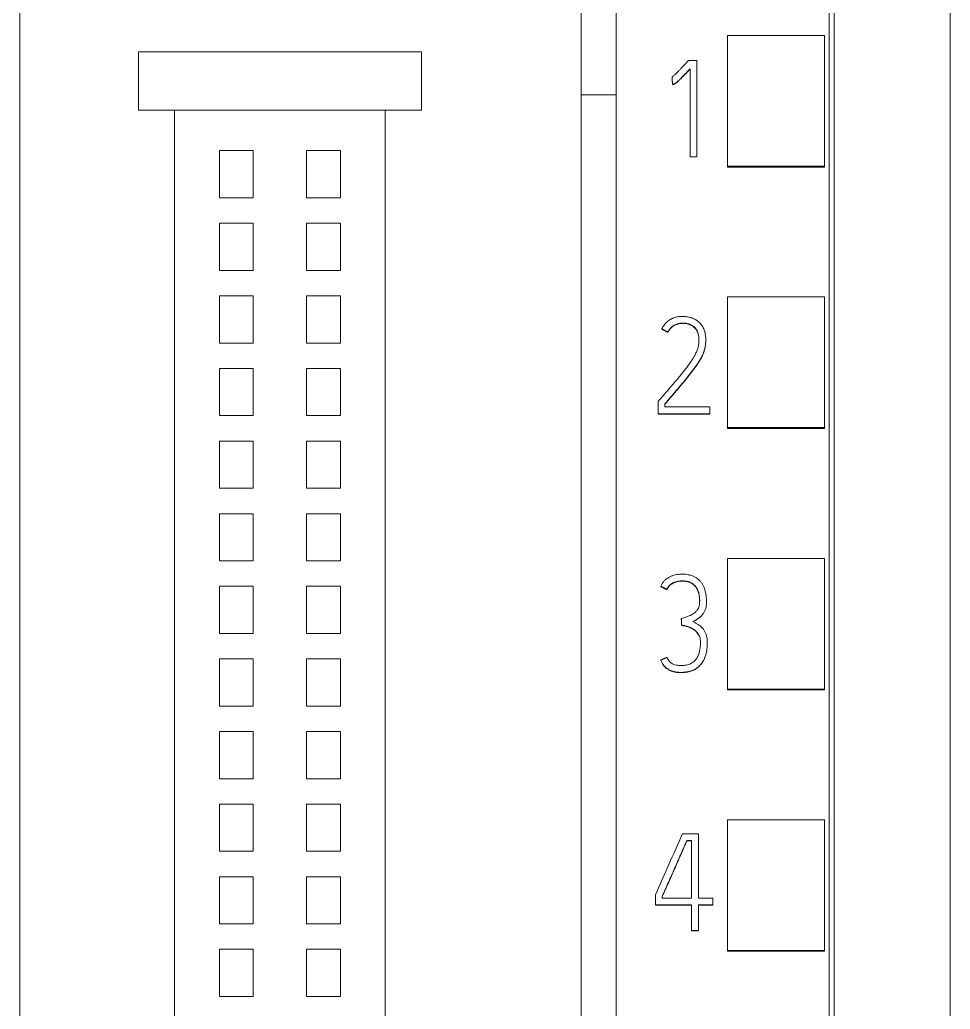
# Model space of a CAD drawing. Header units: millimetres. Extents: x 0 to 594, y 0 to 420.
# Drawn here: x 223.05 to 242.27, y 277.15 to 297.59 of the extents above; entities that cross this region are included whole.
import ezdxf

# ---------------------------------------------------------------- set-up
doc = ezdxf.new("R2010")
doc.units = ezdxf.units.MM
doc.layers.add('1', color=7, linetype='Continuous')

msp = doc.modelspace()

# ---------------------------------------------------------------- linework, layer by layer
at = {"layer": '1', "color": 7, "linetype": 'Continuous', "lineweight": 13}
for p, q in [((235.371, 360.281), (235.371, 246.863)), ((239.771, 358.001), (239.771, 249.185)), ((234.646, 301.834), (234.646, 296.044)), ((223.046, 299.853), (223.046, 262.501)), ((237.671, 294.566), (237.671, 297.268)), ((239.671, 297.268), (237.671, 297.268)), ((239.671, 294.566), (239.671, 297.268)), ((231.346, 296.926), (225.496, 296.926)), ((225.496, 296.926), (225.496, 295.726)), ((231.346, 295.726), (231.346, 296.926)), ((237.035, 296.752), (236.86, 296.752)), ((237.035, 294.763), (237.035, 296.752)), ((236.524, 296.406), (236.524, 296.4)), ((236.896, 296.58), (236.896, 294.763)), ((236.533, 296.259), (236.533, 296.253)), ((234.646, 296.044), (234.646, 262.474)), ((235.371, 296.044), (234.646, 296.044)), ((225.496, 295.726), (231.346, 295.726)), ((226.246, 295.726), (226.246, 265.776)), ((230.596, 265.776), (230.596, 295.726)), ((227.171, 293.913), (227.171, 294.888)), ((227.171, 294.888), (227.871, 294.888)), ((227.871, 294.888), (227.871, 293.913)), ((228.971, 293.913), (228.971, 294.888)), ((228.971, 294.888), (229.671, 294.888)), ((229.671, 294.888), (229.671, 293.913)), ((236.896, 294.763), (236.896, 294.757)), ((236.896, 294.763), (237.035, 294.763)), ((237.035, 294.757), (236.896, 294.757)), ((237.035, 294.763), (237.035, 294.757)), ((237.671, 294.55), (237.671, 294.566)), ((239.671, 294.566), (237.671, 294.566)), ((239.671, 294.55), (239.671, 294.566)), ((239.671, 294.55), (237.671, 294.55)), ((227.871, 293.913), (227.171, 293.913)), ((229.671, 293.913), (228.971, 293.913)), ((227.171, 292.413), (227.171, 293.388)), ((227.171, 293.388), (227.871, 293.388)), ((227.871, 293.388), (227.871, 292.413)), ((228.971, 292.413), (228.971, 293.388)), ((228.971, 293.388), (229.671, 293.388)), ((229.671, 293.388), (229.671, 292.413)), ((227.871, 292.413), (227.171, 292.413)), ((229.671, 292.413), (228.971, 292.413)), ((227.171, 291.888), (227.871, 291.888)), ((227.171, 290.913), (227.171, 291.888)), ((227.871, 291.888), (227.871, 290.913)), ((228.971, 291.888), (229.671, 291.888)), ((228.971, 290.913), (228.971, 291.888)), ((229.671, 291.888), (229.671, 290.913)), ((237.671, 289.165), (237.671, 291.866)), ((239.671, 291.866), (237.671, 291.866)), ((239.671, 289.165), (239.671, 291.866)), ((236.313, 291.205), (236.313, 291.199)), ((236.438, 291.141), (236.438, 291.135)), ((227.871, 290.913), (227.171, 290.913)), ((229.671, 290.913), (228.971, 290.913)), ((237.22, 290.973), (237.22, 290.979)), ((227.171, 289.413), (227.171, 290.388)), ((227.171, 290.388), (227.871, 290.388)), ((227.871, 290.388), (227.871, 289.413)), ((228.971, 289.413), (228.971, 290.388)), ((228.971, 290.388), (229.671, 290.388)), ((229.671, 290.388), (229.671, 289.413)), ((236.238, 289.709), (236.238, 289.454)), ((236.377, 289.592), (236.377, 289.659)), ((236.238, 289.454), (237.304, 289.454)), ((236.238, 289.454), (236.238, 289.447)), ((237.304, 289.447), (236.238, 289.447)), ((237.304, 289.592), (236.377, 289.592)), ((237.304, 289.454), (237.304, 289.592)), ((237.304, 289.454), (237.304, 289.447)), ((227.871, 289.413), (227.171, 289.413)), ((229.671, 289.413), (228.971, 289.413)), ((237.671, 289.15), (237.671, 289.165)), ((239.671, 289.165), (237.671, 289.165)), ((239.671, 289.15), (237.671, 289.15)), ((239.671, 289.15), (239.671, 289.165)), ((227.171, 287.913), (227.171, 288.888)), ((227.171, 288.888), (227.871, 288.888)), ((227.871, 288.888), (227.871, 287.913)), ((228.971, 287.913), (228.971, 288.888)), ((228.971, 288.888), (229.671, 288.888)), ((229.671, 288.888), (229.671, 287.913)), ((227.871, 287.913), (227.171, 287.913)), ((229.671, 287.913), (228.971, 287.913)), ((227.171, 286.413), (227.171, 287.388)), ((227.171, 287.388), (227.871, 287.388)), ((227.871, 287.388), (227.871, 286.413)), ((228.971, 286.413), (228.971, 287.388)), ((228.971, 287.388), (229.671, 287.388)), ((229.671, 287.388), (229.671, 286.413)), ((227.871, 286.413), (227.171, 286.413)), ((229.671, 286.413), (228.971, 286.413)), ((237.671, 283.763), (237.671, 286.465)), ((239.671, 286.465), (237.671, 286.465)), ((239.671, 283.763), (239.671, 286.465)), ((227.171, 284.913), (227.171, 285.888)), ((227.171, 285.888), (227.871, 285.888)), ((227.871, 285.888), (227.871, 284.913)), ((228.971, 284.913), (228.971, 285.888)), ((228.971, 285.888), (229.671, 285.888)), ((229.671, 285.888), (229.671, 284.913)), ((236.29, 285.889), (236.29, 285.883)), ((236.417, 285.825), (236.417, 285.819)), ((237.236, 285.57), (237.236, 285.577)), ((236.714, 285.224), (236.714, 285.218)), ((236.723, 285.085), (236.723, 285.079)), ((227.871, 284.913), (227.171, 284.913)), ((229.671, 284.913), (228.971, 284.913)), ((237.252, 284.717), (237.252, 284.724)), ((227.171, 283.413), (227.171, 284.388)), ((227.171, 284.388), (227.871, 284.388)), ((227.871, 284.388), (227.871, 283.413)), ((228.971, 283.413), (228.971, 284.388)), ((228.971, 284.388), (229.671, 284.388)), ((229.671, 284.388), (229.671, 283.413)), ((236.29, 284.362), (236.29, 284.356)), ((237.671, 283.75), (237.671, 283.763)), ((239.671, 283.763), (237.671, 283.763)), ((239.671, 283.75), (237.671, 283.75)), ((239.671, 283.75), (239.671, 283.763)), ((227.871, 283.413), (227.171, 283.413)), ((229.671, 283.413), (228.971, 283.413)), ((227.171, 282.888), (227.871, 282.888)), ((227.171, 281.913), (227.171, 282.888)), ((227.871, 282.888), (227.871, 281.913)), ((228.971, 281.913), (228.971, 282.888)), ((228.971, 282.888), (229.671, 282.888)), ((229.671, 282.888), (229.671, 281.913)), ((227.871, 281.913), (227.171, 281.913)), ((229.671, 281.913), (228.971, 281.913)), ((227.171, 280.413), (227.171, 281.388)), ((227.171, 281.388), (227.871, 281.388)), ((227.871, 281.388), (227.871, 280.413)), ((228.971, 280.413), (228.971, 281.388)), ((228.971, 281.388), (229.671, 281.388)), ((229.671, 281.388), (229.671, 280.413)), ((237.671, 278.362), (237.671, 281.063)), ((239.671, 281.063), (237.671, 281.063)), ((239.671, 278.362), (239.671, 281.063)), ((236.739, 280.775), (237.069, 280.775)), ((237.069, 280.775), (237.069, 279.445)), ((236.831, 280.637), (236.831, 280.631)), ((236.928, 280.637), (236.831, 280.637)), ((236.831, 280.631), (236.928, 280.631)), ((236.928, 279.445), (236.928, 280.637)), ((227.871, 280.413), (227.171, 280.413)), ((229.671, 280.413), (228.971, 280.413)), ((227.171, 279.888), (227.871, 279.888)), ((227.171, 278.913), (227.171, 279.888)), ((227.871, 279.888), (227.871, 278.913)), ((228.971, 278.913), (228.971, 279.888)), ((228.971, 279.888), (229.671, 279.888)), ((229.671, 279.888), (229.671, 278.913)), ((236.179, 279.306), (236.179, 279.511)), ((236.318, 279.481), (236.318, 279.445)), ((236.318, 279.445), (236.928, 279.445)), ((237.069, 279.445), (237.363, 279.445)), ((237.363, 279.445), (237.363, 279.306)), ((236.179, 279.306), (236.179, 279.3)), ((236.928, 279.306), (236.179, 279.306)), ((236.179, 279.3), (236.928, 279.3)), ((236.928, 278.776), (236.928, 279.306)), ((237.069, 279.306), (237.069, 278.776)), ((237.363, 279.306), (237.069, 279.306)), ((237.069, 279.3), (237.363, 279.3)), ((237.363, 279.306), (237.363, 279.3)), ((227.871, 278.913), (227.171, 278.913)), ((229.671, 278.913), (228.971, 278.913)), ((236.928, 278.776), (236.928, 278.77)), ((237.069, 278.776), (236.928, 278.776)), ((236.928, 278.77), (237.069, 278.77)), ((237.069, 278.776), (237.069, 278.77)), ((227.171, 277.413), (227.171, 278.388)), ((227.171, 278.388), (227.871, 278.388)), ((227.871, 278.388), (227.871, 277.413)), ((228.971, 277.413), (228.971, 278.388)), ((228.971, 278.388), (229.671, 278.388)), ((229.671, 278.388), (229.671, 277.413)), ((237.671, 278.35), (237.671, 278.362)), ((239.671, 278.362), (237.671, 278.362)), ((239.671, 278.35), (237.671, 278.35)), ((239.671, 278.35), (239.671, 278.362)), ((227.871, 277.413), (227.171, 277.413)), ((229.671, 277.413), (228.971, 277.413))]:
    msp.add_line(p, q, dxfattribs=at)
msp.add_ellipse((246.436, 240.409), major_axis=(443.484, 1002.434), ratio=0.022999, start_param=1.540694, end_param=1.541956, dxfattribs=at)
for points, knots in [([(239.871, 358.186), (239.871, 355.142), (239.871, 345.572), (239.871, 331.402), (239.871, 316.836), (239.871, 302.626), (239.871, 288.332), (239.871, 272.845), (239.871, 260.206), (239.871, 252.241), (239.871, 248.9)], [0, 0, 0, 0, 0.083934, 0.263736, 0.389889, 0.484142, 0.653794, 0.78188, 0.908517, 1, 1, 1, 1]), ([(242.271, 355.121), (242.271, 353.098), (242.271, 344.549), (242.271, 331.402), (242.271, 316.836), (242.271, 302.626), (242.271, 288.332), (242.271, 272.845), (242.271, 260.087), (242.271, 251.205), (242.271, 246.948), (242.271, 246.15)], [0, 0, 0, 0, 0.055935, 0.236292, 0.362833, 0.457376, 0.627551, 0.756032, 0.883059, 0.978086, 1, 1, 1, 1]), ([(236.86, 296.752), (236.833, 296.722), (236.806, 296.692), (236.752, 296.633), (236.725, 296.603), (236.683, 296.559), (236.669, 296.545), (236.642, 296.516), (236.628, 296.501), (236.599, 296.473), (236.584, 296.459), (236.555, 296.432), (236.539, 296.419), (236.524, 296.406)], [0, 0, 0, 0, 0.25, 0.25, 0.5, 0.5, 0.625, 0.625, 0.75, 0.75, 0.875, 0.875, 1, 1, 1, 1]), ([(236.533, 296.259), (236.538, 296.259), (236.543, 296.26), (236.553, 296.262), (236.558, 296.263), (236.568, 296.267), (236.572, 296.269), (236.581, 296.274), (236.585, 296.277), (236.598, 296.286), (236.606, 296.292), (236.622, 296.305), (236.63, 296.311), (236.653, 296.332), (236.668, 296.346), (236.697, 296.374), (236.712, 296.388), (236.755, 296.432), (236.784, 296.461), (236.84, 296.52), (236.868, 296.55), (236.896, 296.58)], [0, 0, 0, 0, 0.03125, 0.03125, 0.0625, 0.0625, 0.09375, 0.09375, 0.125, 0.125, 0.1875, 0.1875, 0.25, 0.25, 0.375, 0.375, 0.5, 0.5, 0.75, 0.75, 1, 1, 1, 1]), ([(236.896, 296.574), (236.868, 296.544), (236.84, 296.514), (236.784, 296.455), (236.755, 296.425), (236.712, 296.382), (236.697, 296.368), (236.668, 296.339), (236.653, 296.325), (236.63, 296.305), (236.622, 296.298), (236.606, 296.286), (236.598, 296.279), (236.585, 296.271), (236.581, 296.268), (236.572, 296.263), (236.568, 296.26), (236.558, 296.257), (236.553, 296.256), (236.543, 296.254), (236.538, 296.253), (236.533, 296.253)], [0, 0, 0, 0, 0.25, 0.25, 0.5, 0.5, 0.625, 0.625, 0.75, 0.75, 0.8125, 0.8125, 0.875, 0.875, 0.90625, 0.90625, 0.9375, 0.9375, 0.96875, 0.96875, 1, 1, 1, 1]), ([(236.438, 291.141), (236.45, 291.164), (236.463, 291.187), (236.487, 291.217), (236.496, 291.226), (236.515, 291.245), (236.525, 291.253), (236.556, 291.276), (236.579, 291.288), (236.627, 291.308), (236.652, 291.315), (236.69, 291.322), (236.703, 291.324), (236.729, 291.326), (236.742, 291.327), (236.781, 291.326), (236.806, 291.323), (236.844, 291.315), (236.857, 291.311), (236.882, 291.303), (236.894, 291.298), (236.929, 291.282), (236.951, 291.268), (236.981, 291.244), (236.991, 291.235), (237.009, 291.216), (237.017, 291.206), (237.028, 291.19), (237.031, 291.184), (237.038, 291.173), (237.047, 291.156), (237.054, 291.138), (237.062, 291.113), (237.066, 291.1), (237.071, 291.075), (237.073, 291.062), (237.076, 291.036), (237.078, 291.024), (237.079, 290.998), (237.079, 290.985), (237.079, 290.959), (237.079, 290.946), (237.077, 290.92), (237.076, 290.907), (237.07, 290.869), (237.065, 290.843), (237.056, 290.806), (237.052, 290.794), (237.044, 290.769), (237.039, 290.757), (237.024, 290.721), (237.013, 290.697), (236.99, 290.652), (236.977, 290.63), (236.95, 290.586), (236.936, 290.565), (236.894, 290.501), (236.864, 290.459), (236.771, 290.335), (236.706, 290.256), (236.607, 290.137), (236.574, 290.098), (236.507, 290.02), (236.474, 289.981), (236.407, 289.903), (236.373, 289.864), (236.306, 289.786), (236.272, 289.747), (236.238, 289.709)], [0, 0, 0, 0, 0.03125, 0.03125, 0.046875, 0.046875, 0.0625, 0.0625, 0.09375, 0.09375, 0.125, 0.125, 0.140625, 0.140625, 0.15625, 0.15625, 0.1875, 0.1875, 0.203125, 0.203125, 0.21875, 0.21875, 0.25, 0.25, 0.265625, 0.265625, 0.28125, 0.28125, 0.289062, 0.289062, 0.296875, 0.3125, 0.3125, 0.328125, 0.328125, 0.34375, 0.34375, 0.359375, 0.359375, 0.375, 0.375, 0.390625, 0.390625, 0.40625, 0.40625, 0.4375, 0.4375, 0.453125, 0.453125, 0.46875, 0.46875, 0.5, 0.5, 0.53125, 0.53125, 0.5625, 0.5625, 0.625, 0.625, 0.75, 0.75, 0.8125, 0.8125, 0.875, 0.875, 0.9375, 0.9375, 1, 1, 1, 1]), ([(236.377, 289.659), (236.416, 289.705), (236.455, 289.751), (236.533, 289.843), (236.572, 289.888), (236.65, 289.98), (236.69, 290.026), (236.767, 290.118), (236.805, 290.165), (236.881, 290.258), (236.919, 290.305), (236.974, 290.377), (236.992, 290.402), (237.027, 290.451), (237.044, 290.476), (237.077, 290.526), (237.094, 290.551), (237.124, 290.603), (237.138, 290.63), (237.157, 290.671), (237.163, 290.684), (237.174, 290.713), (237.179, 290.727), (237.193, 290.77), (237.2, 290.8), (237.212, 290.859), (237.216, 290.888), (237.219, 290.933), (237.22, 290.948), (237.221, 290.979), (237.22, 290.994), (237.219, 291.039), (237.215, 291.069), (237.207, 291.114), (237.204, 291.128), (237.196, 291.158), (237.192, 291.172), (237.181, 291.201), (237.175, 291.215), (237.162, 291.242), (237.155, 291.255), (237.142, 291.274), (237.138, 291.28), (237.129, 291.292), (237.124, 291.298), (237.11, 291.316), (237.1, 291.327), (237.078, 291.348), (237.067, 291.358), (237.049, 291.372), (237.043, 291.377), (237.03, 291.385), (237.024, 291.389), (236.991, 291.409), (236.963, 291.421), (236.92, 291.436), (236.906, 291.44), (236.876, 291.448), (236.861, 291.451), (236.831, 291.457), (236.817, 291.458), (236.786, 291.461), (236.771, 291.462), (236.741, 291.463), (236.726, 291.462), (236.696, 291.461), (236.681, 291.46), (236.635, 291.455), (236.606, 291.449), (236.563, 291.435), (236.548, 291.43), (236.528, 291.42), (236.521, 291.417), (236.507, 291.41), (236.5, 291.407), (236.468, 291.388), (236.443, 291.37), (236.409, 291.34), (236.398, 291.329), (236.378, 291.306), (236.368, 291.295), (236.341, 291.259), (236.326, 291.233), (236.313, 291.205)], [0, 0, 0, 0, 0.0625, 0.0625, 0.125, 0.125, 0.1875, 0.1875, 0.25, 0.25, 0.3125, 0.3125, 0.34375, 0.34375, 0.375, 0.375, 0.40625, 0.40625, 0.4375, 0.4375, 0.453125, 0.453125, 0.46875, 0.46875, 0.5, 0.5, 0.53125, 0.53125, 0.546875, 0.546875, 0.5625, 0.5625, 0.59375, 0.59375, 0.609375, 0.609375, 0.625, 0.625, 0.640625, 0.640625, 0.65625, 0.65625, 0.664062, 0.664062, 0.671875, 0.671875, 0.6875, 0.6875, 0.703125, 0.703125, 0.710937, 0.710937, 0.71875, 0.71875, 0.75, 0.75, 0.765625, 0.765625, 0.78125, 0.78125, 0.796875, 0.796875, 0.8125, 0.8125, 0.828125, 0.828125, 0.84375, 0.84375, 0.875, 0.875, 0.890625, 0.890625, 0.898438, 0.898438, 0.90625, 0.90625, 0.9375, 0.9375, 0.953125, 0.953125, 0.96875, 0.96875, 1, 1, 1, 1]), ([(237.079, 290.97), (237.079, 290.98), (237.079, 290.991), (237.078, 291.014), (237.077, 291.027), (237.074, 291.052), (237.072, 291.065), (237.067, 291.091), (237.063, 291.103), (237.056, 291.128), (237.051, 291.14), (237.043, 291.158), (237.04, 291.164), (237.033, 291.175), (237.03, 291.181), (237.011, 291.208), (236.994, 291.227), (236.968, 291.248), (236.963, 291.252), (236.953, 291.259), (236.936, 291.27), (236.908, 291.286), (236.884, 291.296), (236.859, 291.305), (236.847, 291.308), (236.809, 291.317), (236.783, 291.32), (236.73, 291.321), (236.692, 291.317), (236.654, 291.309), (236.628, 291.301), (236.616, 291.297), (236.592, 291.287), (236.58, 291.282), (236.557, 291.269), (236.546, 291.262), (236.514, 291.239), (236.496, 291.221), (236.472, 291.191), (236.464, 291.18), (236.45, 291.158), (236.444, 291.147), (236.438, 291.135)], [0, 0, 0, 0, 0.034384, 0.034384, 0.076368, 0.076368, 0.118351, 0.118351, 0.160334, 0.160334, 0.202317, 0.202317, 0.223309, 0.223309, 0.244301, 0.244301, 0.328267, 0.328267, 0.349259, 0.349259, 0.370251, 0.412234, 0.454217, 0.454217, 0.496201, 0.496201, 0.580167, 0.580167, 0.664134, 0.706117, 0.706117, 0.7481, 0.7481, 0.790084, 0.790084, 0.832067, 0.832067, 0.916033, 0.916033, 0.958017, 0.958017, 1, 1, 1, 1]), ([(237.22, 290.972), (237.22, 290.967), (237.22, 290.961), (237.22, 290.94), (237.219, 290.925), (237.216, 290.88), (237.211, 290.85), (237.2, 290.791), (237.193, 290.762), (237.178, 290.719), (237.173, 290.705), (237.162, 290.676), (237.156, 290.662), (237.137, 290.621), (237.123, 290.595), (237.092, 290.543), (237.076, 290.518), (237.043, 290.468), (237.026, 290.443), (236.991, 290.395), (236.973, 290.37), (236.919, 290.298), (236.881, 290.251), (236.805, 290.158), (236.767, 290.112), (236.689, 290.019), (236.65, 289.974), (236.572, 289.882), (236.533, 289.836), (236.455, 289.744), (236.416, 289.698), (236.377, 289.653)], [0, 0, 0, 0, 0.010377, 0.010377, 0.038652, 0.038652, 0.095202, 0.095202, 0.151752, 0.151752, 0.180027, 0.180027, 0.208302, 0.208302, 0.264851, 0.264851, 0.321401, 0.321401, 0.377951, 0.377951, 0.434501, 0.434501, 0.547601, 0.547601, 0.660701, 0.660701, 0.7738, 0.7738, 0.8869, 0.8869, 1, 1, 1, 1]), ([(236.953, 285.16), (236.971, 285.169), (236.988, 285.179), (237.023, 285.198), (237.04, 285.209), (237.065, 285.225), (237.073, 285.231), (237.089, 285.243), (237.097, 285.249), (237.112, 285.263), (237.119, 285.269), (237.133, 285.284), (237.14, 285.291), (237.16, 285.314), (237.172, 285.331), (237.187, 285.357), (237.192, 285.366), (237.201, 285.384), (237.205, 285.393), (237.216, 285.422), (237.222, 285.441), (237.23, 285.48), (237.232, 285.5), (237.235, 285.541), (237.236, 285.561), (237.236, 285.601), (237.235, 285.621), (237.231, 285.681), (237.226, 285.721), (237.212, 285.78), (237.207, 285.8), (237.195, 285.839), (237.181, 285.876), (237.162, 285.912), (237.141, 285.947), (237.129, 285.963), (237.104, 285.994), (237.083, 286.016), (237.06, 286.036), (237.044, 286.048), (237.036, 286.054), (236.993, 286.083), (236.957, 286.1), (236.908, 286.115), (236.899, 286.118), (236.879, 286.123), (236.849, 286.13), (236.8, 286.136), (236.759, 286.138), (236.719, 286.139), (236.699, 286.138), (236.638, 286.134), (236.599, 286.128), (236.551, 286.113), (236.541, 286.11), (236.522, 286.103), (236.512, 286.1), (236.485, 286.087), (236.449, 286.068), (236.416, 286.045), (236.392, 286.026), (236.385, 286.019), (236.37, 286.005), (236.363, 285.998), (236.342, 285.975), (236.33, 285.959), (236.313, 285.934), (236.308, 285.925), (236.298, 285.908), (236.294, 285.898), (236.29, 285.889)], [0, 0, 0, 0, 0.03125, 0.03125, 0.0625, 0.0625, 0.078125, 0.078125, 0.09375, 0.09375, 0.109375, 0.109375, 0.125, 0.125, 0.15625, 0.15625, 0.171875, 0.171875, 0.1875, 0.1875, 0.21875, 0.21875, 0.25, 0.25, 0.28125, 0.28125, 0.3125, 0.3125, 0.375, 0.375, 0.40625, 0.40625, 0.4375, 0.46875, 0.46875, 0.5, 0.5, 0.53125, 0.546875, 0.546875, 0.5625, 0.5625, 0.625, 0.625, 0.640625, 0.640625, 0.65625, 0.6875, 0.71875, 0.71875, 0.75, 0.75, 0.8125, 0.8125, 0.828125, 0.828125, 0.84375, 0.84375, 0.875, 0.90625, 0.90625, 0.921875, 0.921875, 0.9375, 0.9375, 0.96875, 0.96875, 0.984375, 0.984375, 1, 1, 1, 1]), ([(236.417, 285.825), (236.425, 285.84), (236.433, 285.854), (236.451, 285.882), (236.462, 285.894), (236.479, 285.912), (236.485, 285.918), (236.498, 285.929), (236.504, 285.934), (236.518, 285.944), (236.524, 285.948), (236.538, 285.957), (236.546, 285.961), (236.568, 285.971), (236.584, 285.977), (236.616, 285.987), (236.632, 285.99), (236.664, 285.996), (236.681, 285.997), (236.714, 286), (236.73, 286), (236.78, 285.999), (236.813, 285.996), (236.853, 285.986), (236.861, 285.984), (236.877, 285.979), (236.885, 285.976), (236.908, 285.967), (236.923, 285.959), (236.944, 285.946), (236.951, 285.941), (236.964, 285.931), (236.97, 285.925), (236.988, 285.909), (236.999, 285.896), (237.015, 285.877), (237.02, 285.87), (237.029, 285.856), (237.042, 285.835), (237.053, 285.813), (237.065, 285.782), (237.071, 285.766), (237.08, 285.734), (237.083, 285.718), (237.091, 285.669), (237.094, 285.637), (237.095, 285.587), (237.094, 285.57), (237.093, 285.537), (237.092, 285.521), (237.088, 285.496), (237.086, 285.488), (237.082, 285.472), (237.079, 285.464), (237.071, 285.441), (237.063, 285.426), (237.05, 285.405), (237.045, 285.398), (237.035, 285.385), (237.03, 285.378), (237.019, 285.366), (237.013, 285.36), (237.001, 285.349), (236.995, 285.343), (236.975, 285.328), (236.961, 285.318), (236.933, 285.301), (236.919, 285.294), (236.888, 285.28), (236.873, 285.274), (236.841, 285.263), (236.826, 285.258), (236.778, 285.243), (236.746, 285.233), (236.714, 285.224)], [0, 0, 0, 0, 0.03125, 0.03125, 0.0625, 0.0625, 0.078125, 0.078125, 0.09375, 0.09375, 0.109375, 0.109375, 0.125, 0.125, 0.15625, 0.15625, 0.1875, 0.1875, 0.21875, 0.21875, 0.25, 0.25, 0.3125, 0.3125, 0.328125, 0.328125, 0.34375, 0.34375, 0.375, 0.375, 0.390625, 0.390625, 0.40625, 0.40625, 0.4375, 0.4375, 0.453125, 0.453125, 0.46875, 0.5, 0.5, 0.53125, 0.53125, 0.5625, 0.5625, 0.625, 0.625, 0.65625, 0.65625, 0.6875, 0.6875, 0.703125, 0.703125, 0.71875, 0.71875, 0.75, 0.75, 0.765625, 0.765625, 0.78125, 0.78125, 0.796875, 0.796875, 0.8125, 0.8125, 0.84375, 0.84375, 0.875, 0.875, 0.90625, 0.90625, 0.9375, 0.9375, 1, 1, 1, 1]), ([(237.094, 285.581), (237.094, 285.586), (237.094, 285.59), (237.094, 285.627), (237.092, 285.66), (237.084, 285.708), (237.08, 285.725), (237.074, 285.749), (237.072, 285.757), (237.066, 285.773), (237.063, 285.78), (237.054, 285.804), (237.047, 285.818), (237.031, 285.847), (237.022, 285.862), (237.001, 285.888), (236.99, 285.9), (236.972, 285.917), (236.966, 285.923), (236.953, 285.933), (236.946, 285.938), (236.925, 285.952), (236.911, 285.959), (236.88, 285.972), (236.864, 285.977), (236.832, 285.985), (236.815, 285.988), (236.782, 285.992), (236.766, 285.993), (236.733, 285.994), (236.716, 285.994), (236.683, 285.991), (236.666, 285.99), (236.634, 285.985), (236.617, 285.981), (236.594, 285.974), (236.586, 285.971), (236.57, 285.965), (236.562, 285.962), (236.547, 285.955), (236.54, 285.951), (236.526, 285.943), (236.519, 285.938), (236.498, 285.924), (236.486, 285.913), (236.462, 285.889), (236.452, 285.876), (236.433, 285.849), (236.425, 285.834), (236.417, 285.819)], [0, 0, 0, 0, 0.012687, 0.012687, 0.111418, 0.111418, 0.160784, 0.160784, 0.185467, 0.185467, 0.21015, 0.21015, 0.259515, 0.259515, 0.308881, 0.308881, 0.358247, 0.358247, 0.382929, 0.382929, 0.407612, 0.407612, 0.456978, 0.456978, 0.506343, 0.506343, 0.555709, 0.555709, 0.605075, 0.605075, 0.65444, 0.65444, 0.703806, 0.703806, 0.753172, 0.753172, 0.777855, 0.777855, 0.802537, 0.802537, 0.82722, 0.82722, 0.851903, 0.851903, 0.901269, 0.901269, 0.950634, 0.950634, 1, 1, 1, 1]), ([(236.29, 284.362), (236.298, 284.342), (236.308, 284.324), (236.329, 284.287), (236.34, 284.27), (236.36, 284.245), (236.367, 284.237), (236.382, 284.222), (236.39, 284.214), (236.413, 284.194), (236.431, 284.182), (236.458, 284.166), (236.467, 284.161), (236.486, 284.152), (236.496, 284.148), (236.525, 284.136), (236.545, 284.13), (236.586, 284.12), (236.607, 284.116), (236.649, 284.111), (236.67, 284.11), (236.712, 284.109), (236.733, 284.11), (236.775, 284.112), (236.796, 284.114), (236.827, 284.119), (236.837, 284.12), (236.858, 284.125), (236.868, 284.127), (236.899, 284.135), (236.919, 284.141), (236.948, 284.153), (236.958, 284.157), (236.977, 284.166), (236.987, 284.171), (237.014, 284.186), (237.032, 284.198), (237.065, 284.223), (237.08, 284.237), (237.11, 284.267), (237.124, 284.283), (237.149, 284.317), (237.16, 284.335), (237.175, 284.362), (237.18, 284.372), (237.189, 284.391), (237.193, 284.401), (237.213, 284.449), (237.225, 284.49), (237.238, 284.551), (237.241, 284.572), (237.247, 284.613), (237.249, 284.634), (237.252, 284.676), (237.252, 284.697), (237.252, 284.739), (237.252, 284.76), (237.249, 284.801), (237.246, 284.822), (237.24, 284.853), (237.237, 284.863), (237.231, 284.884), (237.228, 284.894), (237.216, 284.924), (237.207, 284.943), (237.191, 284.97), (237.186, 284.979), (237.173, 284.997), (237.167, 285.005), (237.146, 285.03), (237.131, 285.044), (237.099, 285.072), (237.081, 285.084), (237.046, 285.108), (237.027, 285.119), (236.99, 285.14), (236.972, 285.15), (236.953, 285.16)], [0, 0, 0, 0, 0.03125, 0.03125, 0.0625, 0.0625, 0.078125, 0.078125, 0.09375, 0.09375, 0.125, 0.125, 0.140625, 0.140625, 0.15625, 0.15625, 0.1875, 0.1875, 0.21875, 0.21875, 0.25, 0.25, 0.28125, 0.28125, 0.3125, 0.3125, 0.328125, 0.328125, 0.34375, 0.34375, 0.375, 0.375, 0.390625, 0.390625, 0.40625, 0.40625, 0.4375, 0.4375, 0.46875, 0.46875, 0.5, 0.5, 0.53125, 0.53125, 0.546875, 0.546875, 0.5625, 0.5625, 0.625, 0.625, 0.65625, 0.65625, 0.6875, 0.6875, 0.71875, 0.71875, 0.75, 0.75, 0.78125, 0.78125, 0.796875, 0.796875, 0.8125, 0.8125, 0.84375, 0.84375, 0.859375, 0.859375, 0.875, 0.875, 0.90625, 0.90625, 0.9375, 0.9375, 0.96875, 0.96875, 1, 1, 1, 1]), ([(237.142, 285.287), (237.13, 285.274), (237.118, 285.262), (237.098, 285.244), (237.09, 285.238), (237.074, 285.225), (237.066, 285.22), (237.041, 285.203), (237.024, 285.193), (236.989, 285.173), (236.971, 285.163), (236.953, 285.154)], [0, 0, 0, 0, 0.21875, 0.21875, 0.348958, 0.348958, 0.479167, 0.479167, 0.739583, 0.739583, 1, 1, 1, 1]), ([(236.723, 285.085), (236.757, 285.08), (236.79, 285.072), (236.84, 285.058), (236.856, 285.053), (236.888, 285.041), (236.904, 285.034), (236.927, 285.023), (236.935, 285.019), (236.95, 285.01), (236.958, 285.006), (236.979, 284.992), (236.993, 284.982), (237.013, 284.965), (237.019, 284.959), (237.032, 284.946), (237.037, 284.94), (237.054, 284.92), (237.064, 284.906), (237.077, 284.884), (237.081, 284.876), (237.088, 284.86), (237.092, 284.852), (237.1, 284.828), (237.104, 284.811), (237.109, 284.777), (237.11, 284.759), (237.111, 284.725), (237.111, 284.707), (237.108, 284.656), (237.105, 284.622), (237.096, 284.571), (237.092, 284.554), (237.084, 284.52), (237.079, 284.504), (237.068, 284.471), (237.062, 284.455), (237.051, 284.431), (237.047, 284.424), (237.038, 284.409), (237.033, 284.401), (237.009, 284.365), (236.986, 284.34), (236.951, 284.314), (236.943, 284.309), (236.928, 284.3), (236.921, 284.296), (236.898, 284.285), (236.882, 284.278), (236.848, 284.268), (236.832, 284.263), (236.798, 284.257), (236.764, 284.252), (236.729, 284.251), (236.694, 284.251), (236.677, 284.252), (236.643, 284.254), (236.625, 284.257), (236.592, 284.264), (236.575, 284.268), (236.542, 284.281), (236.527, 284.289), (236.505, 284.303), (236.498, 284.309), (236.485, 284.32), (236.479, 284.326), (236.467, 284.339), (236.462, 284.345), (236.451, 284.359), (236.446, 284.367), (236.432, 284.389), (236.424, 284.404), (236.417, 284.42)], [0, 0, 0, 0, 0.0625, 0.0625, 0.09375, 0.09375, 0.125, 0.125, 0.140625, 0.140625, 0.15625, 0.15625, 0.1875, 0.1875, 0.203125, 0.203125, 0.21875, 0.21875, 0.25, 0.25, 0.265625, 0.265625, 0.28125, 0.28125, 0.3125, 0.3125, 0.34375, 0.34375, 0.375, 0.375, 0.4375, 0.4375, 0.46875, 0.46875, 0.5, 0.5, 0.53125, 0.53125, 0.546875, 0.546875, 0.5625, 0.5625, 0.625, 0.625, 0.640625, 0.640625, 0.65625, 0.65625, 0.6875, 0.6875, 0.71875, 0.71875, 0.75, 0.78125, 0.78125, 0.8125, 0.8125, 0.84375, 0.84375, 0.875, 0.875, 0.90625, 0.90625, 0.921875, 0.921875, 0.9375, 0.9375, 0.953125, 0.953125, 0.96875, 0.96875, 1, 1, 1, 1]), ([(237.111, 284.72), (237.111, 284.726), (237.111, 284.731), (237.111, 284.745), (237.11, 284.753), (237.109, 284.77), (237.108, 284.779), (237.104, 284.805), (237.1, 284.822), (237.092, 284.846), (237.088, 284.854), (237.081, 284.87), (237.077, 284.877), (237.064, 284.9), (237.054, 284.914), (237.032, 284.94), (237.019, 284.953), (236.993, 284.976), (236.979, 284.986), (236.95, 285.004), (236.935, 285.013), (236.904, 285.028), (236.888, 285.035), (236.856, 285.046), (236.84, 285.052), (236.79, 285.066), (236.757, 285.073), (236.723, 285.079)], [0, 0, 0, 0, 0.026635, 0.026635, 0.070879, 0.070879, 0.115123, 0.115123, 0.20361, 0.20361, 0.247854, 0.247854, 0.292098, 0.292098, 0.380586, 0.380586, 0.469074, 0.469074, 0.557561, 0.557561, 0.646049, 0.646049, 0.734537, 0.734537, 0.823025, 0.823025, 1, 1, 1, 1]), ([(237.247, 284.615), (237.246, 284.607), (237.245, 284.598), (237.242, 284.569), (237.238, 284.548), (237.226, 284.486), (237.214, 284.446), (237.195, 284.398), (237.191, 284.388), (237.182, 284.369), (237.177, 284.36), (237.162, 284.332), (237.15, 284.314), (237.126, 284.28), (237.112, 284.264), (237.09, 284.241), (237.083, 284.233), (237.067, 284.219), (237.059, 284.212), (237.034, 284.193), (237.016, 284.181), (236.989, 284.166), (236.98, 284.161), (236.961, 284.152), (236.951, 284.147), (236.901, 284.128), (236.861, 284.118), (236.798, 284.108), (236.777, 284.106), (236.735, 284.104), (236.714, 284.103), (236.672, 284.104), (236.651, 284.105), (236.619, 284.109), (236.609, 284.11), (236.588, 284.113), (236.577, 284.116), (236.546, 284.123), (236.526, 284.13), (236.497, 284.141), (236.487, 284.145), (236.468, 284.155), (236.459, 284.16), (236.431, 284.176), (236.414, 284.188), (236.39, 284.208), (236.382, 284.215), (236.367, 284.231), (236.36, 284.239), (236.34, 284.264), (236.329, 284.281), (236.308, 284.318), (236.298, 284.336), (236.29, 284.356)], [0, 0, 0, 0, 0.019264, 0.019264, 0.065966, 0.065966, 0.15937, 0.15937, 0.18272, 0.18272, 0.206071, 0.206071, 0.252773, 0.252773, 0.299475, 0.299475, 0.322825, 0.322825, 0.346176, 0.346176, 0.392878, 0.392878, 0.416229, 0.416229, 0.43958, 0.43958, 0.532983, 0.532983, 0.579685, 0.579685, 0.626386, 0.626386, 0.673088, 0.673088, 0.696439, 0.696439, 0.71979, 0.71979, 0.766492, 0.766492, 0.789842, 0.789842, 0.813193, 0.813193, 0.859895, 0.859895, 0.883246, 0.883246, 0.906597, 0.906597, 0.953298, 0.953298, 1, 1, 1, 1]), ([(236.831, 280.637), (236.82, 280.613), (236.81, 280.589), (236.788, 280.54), (236.778, 280.516), (236.746, 280.444), (236.725, 280.396), (236.682, 280.299), (236.661, 280.251), (236.618, 280.154), (236.597, 280.106), (236.554, 280.01), (236.533, 279.962), (236.49, 279.866), (236.468, 279.817), (236.426, 279.721), (236.404, 279.673), (236.372, 279.601), (236.361, 279.577), (236.345, 279.541), (236.339, 279.529), (236.329, 279.505), (236.323, 279.493), (236.318, 279.481)], [0, 0, 0, 0, 0.0625, 0.0625, 0.125, 0.125, 0.25, 0.25, 0.375, 0.375, 0.5, 0.5, 0.625, 0.625, 0.75, 0.75, 0.875, 0.875, 0.9375, 0.9375, 0.96875, 0.96875, 1, 1, 1, 1]), ([(236.318, 279.475), (236.323, 279.486), (236.329, 279.498), (236.339, 279.522), (236.345, 279.535), (236.361, 279.571), (236.372, 279.595), (236.404, 279.667), (236.426, 279.715), (236.468, 279.811), (236.49, 279.859), (236.533, 279.956), (236.554, 280.004), (236.597, 280.1), (236.618, 280.148), (236.661, 280.245), (236.682, 280.293), (236.725, 280.389), (236.746, 280.438), (236.778, 280.51), (236.788, 280.534), (236.81, 280.582), (236.82, 280.606), (236.831, 280.631)], [0, 0, 0, 0, 0.03125, 0.03125, 0.0625, 0.0625, 0.125, 0.125, 0.25, 0.25, 0.375, 0.375, 0.5, 0.5, 0.625, 0.625, 0.75, 0.75, 0.875, 0.875, 0.9375, 0.9375, 1, 1, 1, 1])]:
    msp.add_open_spline(points, degree=3, knots=knots, dxfattribs=at)
for points, weights in [([(236.524, 296.406), (236.528, 296.333), (236.533, 296.259)], [0.50000002343, 0.49999997657, 0.50000002343]), ([(236.533, 296.253), (236.528, 296.326), (236.524, 296.4)], [0.500000004466, 0.499999995534, 0.500000004466]), ([(236.313, 291.205), (236.376, 291.173), (236.438, 291.141)], [0.50000016052, 0.49999983948, 0.50000016052]), ([(236.438, 291.135), (236.376, 291.167), (236.313, 291.199)], [0.500000148986, 0.499999851014, 0.500000148986]), ([(236.29, 285.889), (236.354, 285.857), (236.417, 285.825)], [0.500000087813, 0.499999912187, 0.500000087813]), ([(236.417, 285.819), (236.354, 285.851), (236.29, 285.883)], [0.500000037078, 0.499999962922, 0.500000037078]), ([(236.714, 285.224), (236.718, 285.155), (236.723, 285.085)], [0.499999967607, 0.500000032393, 0.499999967607]), ([(236.723, 285.079), (236.718, 285.148), (236.714, 285.218)], [0.500000008948, 0.499999991052, 0.500000008948]), ([(236.417, 284.42), (236.354, 284.391), (236.29, 284.362)], [0.500000097782, 0.499999902218, 0.500000097782])]:
    msp.add_rational_spline(points, weights, degree=2, dxfattribs=at)

doc.saveas('drawing.dxf')
